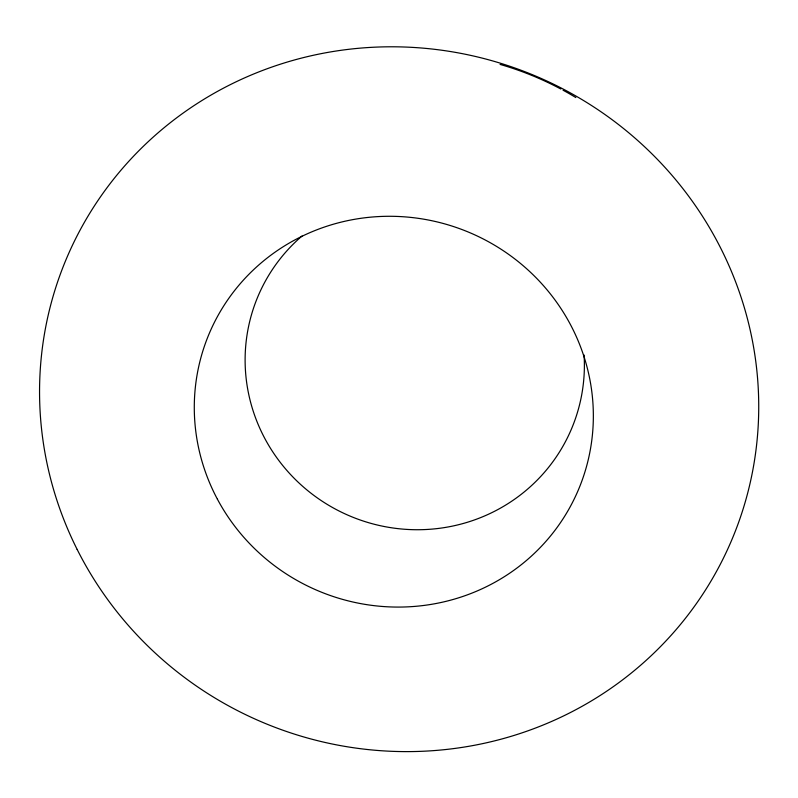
<?xml version="1.0" encoding="UTF-8"?>
<svg xmlns="http://www.w3.org/2000/svg" width="798" height="798" viewBox="0 0 798 798"><rect width="100%" height="100%" fill="white"/><g stroke="black" fill="none" stroke-linecap="round" stroke-linejoin="round"><path stroke-width="1.2" d="M500.077 64.419A306.592 300.277 23.1 0 1 560.854 89.027M563.039 90.204A306.592 300.277 23.1 0 1 575.827 97.546M584.076 355A170.193 166.563 23.1 0 1 350.033 516.077A170.193 166.563 23.1 0 1 302.023 235.999M217.415 499.199A200.438 194.463 23.1 0 0 562.77 519.219A200.438 194.463 23.1 0 0 401.274 216.627A200.438 194.463 23.1 0 0 217.415 499.199M77.147 549.423A361.175 350.801 23.1 0 0 698.779 600.176A361.175 350.801 23.1 0 0 421.494 48.01A361.175 350.801 23.1 0 0 77.147 549.423"/></g></svg>
